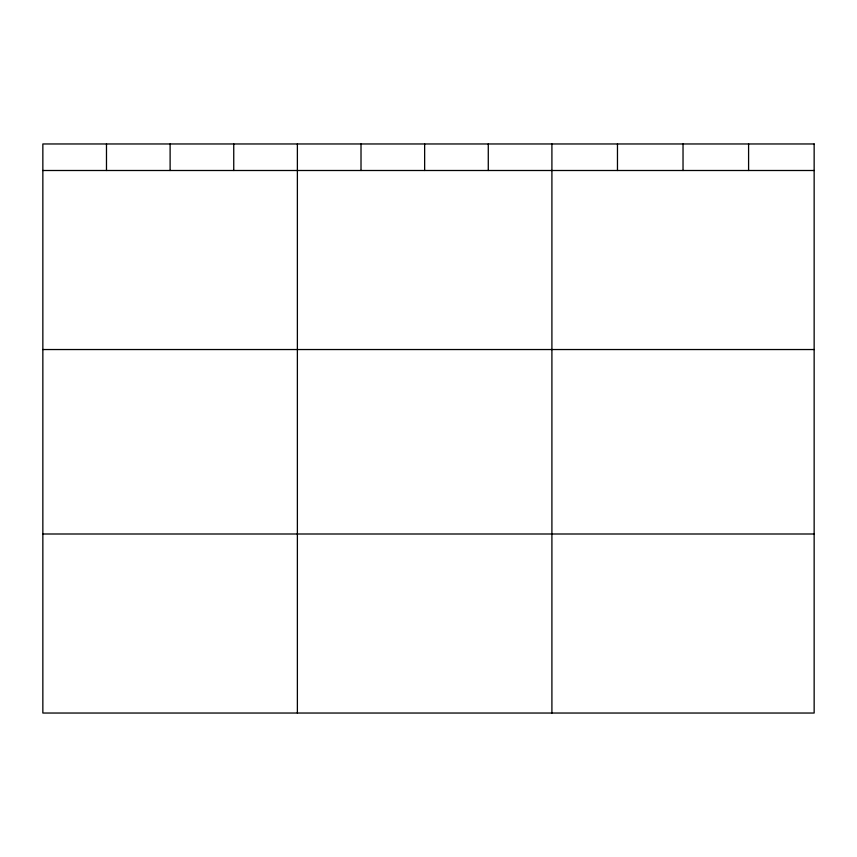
<?xml version="1.0" encoding="UTF-8"?>
<svg xmlns="http://www.w3.org/2000/svg" width="857" height="857" viewBox="0 0 857 857"><rect width="100%" height="100%" fill="white"/><g stroke="black" fill="none" stroke-linecap="round" stroke-linejoin="round"><path stroke-width="1.29" d="M42.85 170.5L814.15 170.5M42.85 349.538L814.15 349.538M42.85 533.997L814.15 533.997M748.589 143.965L748.589 170.5M683.029 143.965L683.029 170.5M617.468 143.965L617.468 170.5M551.908 143.965L551.908 713.035M488.276 143.965L488.276 170.5M424.644 143.965L424.644 170.5M361.011 143.965L361.011 170.5M297.379 143.965L297.379 713.035M233.747 143.965L233.747 170.5M170.115 143.965L170.115 170.5M106.482 143.965L106.482 170.5M814.15 143.965L42.85 143.965L42.85 713.035L814.15 713.035L814.15 143.965"/></g></svg>
